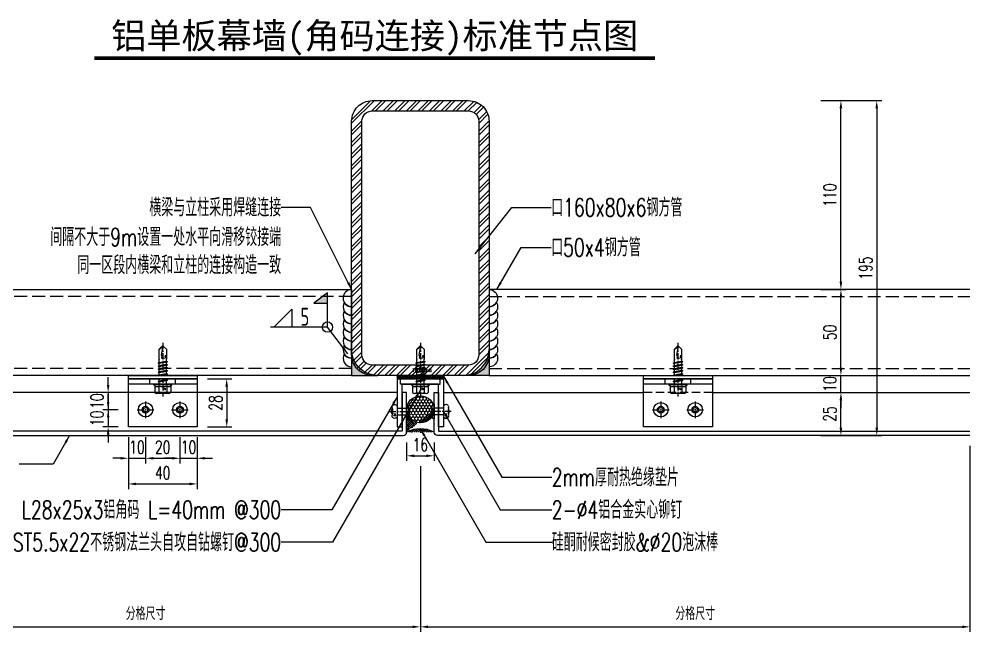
# Model space of a CAD drawing. Extents: x -160106 to 966792, y -663931 to 1550022.
# Drawn here: x -89693 to -89140, y -99389 to -99032 of the extents above; entities that cross this region are included whole.
import ezdxf
from ezdxf.enums import TextEntityAlignment as Align

# ---------------------------------------------------------------- set-up
doc = ezdxf.new("R2010")
doc.units = 0
for name, pattern in [('CENTER', [2, 1.25, -0.25, 0.25, -0.25]), ('ZN-CENTER', [2, 1.25, -0.25, 0.25, -0.25]), ('ZN-DASH', [0.35, 0.25, -0.1])]:
    doc.linetypes.add(name, pattern=pattern)
for name, color, linetype in [('!ZN1-填充-8', 8, 'Continuous'), ('!ZN1-文字-7', 7, 'Continuous'), ('!ZN1-标注-173', 173, 'Continuous'), ('!ZN3-玻璃幕墙-4', 4, 'Continuous'), ('!ZN3-铝板幕墙-3', 3, 'Continuous'), ('!ZN4-焊缝-8', 8, 'Continuous'), ('!ZN4-辅助材料-1', 1, 'Continuous'), ('!ZN4-配件-11', 11, 'Continuous'), ('!ZN5-钢材投影-40', 40, 'Continuous'), ('!ZN5-钢材断面-2', 2, 'Continuous'), ('!ZN5-铝材投影-112', 112, 'Continuous'), ('!ZN6-虚线-8', 8, 'ZN-DASH'), ('!ZN7-符号-173', 173, 'Continuous')]:
    doc.layers.add(name, color=color, linetype=linetype)
doc.layers.add('@ZN-型材编号（非打印层）', color=8, linetype='Continuous', plot=False)
doc.styles.add('DHTEXT-1', font='ROMANS.shx', dxfattribs={"width": 0.7, "bigfont": 'CHINESE.shx'})
doc.styles.add('HZ_TS_0.7', font='TSSDENG', dxfattribs={"width": 0.7, "bigfont": 'HZTXT'})
doc.styles.add('ZNDimTStyle', font='ROMANS.shx', dxfattribs={"width": 0.7, "bigfont": 'CHINESE.shx'})
doc.styles.add('ZNTextStyle', font='ROMANS.shx', dxfattribs={"width": 0.7, "bigfont": 'CHINESE.shx'})
doc.styles.add('中南符号', font='simhei.ttf')
doc.dimstyles.new('ZN机械-3', dxfattribs={"dimscale": 3, "dimtxt": 2.5, "dimasz": 1.5, "dimexe": 1, "dimexo": 2, "dimgap": 0.9, "dimtad": 1, "dimdec": 0, "dimzin": 0, "dimdsep": 46, "dimtxsty": 'ZNDimTStyle', "dimcen": 2.5, "dimdle": 1, "dimclrd": 173, "dimclre": 173, "dimclrt": 7, "dimazin": 2, "dimtfac": 1, "dimtdec": 4, "dimtix": 1, "dimtmove": 2, "dimatfit": 3, "dimfxl": 0, "dimfrac": 2, "dimtolj": 1, "dimtzin": 0, "dimarcsym": 0})

# ---------------------------------------------------------------- blocks, each defined once
blk = doc.blocks.new('*U894')
blk.add_hatch(color=8).paths.add_polyline_path([(0, 6.63), (-2.63, 4.63), (0, 4.63)])
for p, q in [((0, 6.63), (-2.63, 4.63)), ((0, 0), (0, 6.63)), ((-2.63, 4.63), (0, 4.63)), ((-6.91, 3.5), (-10.41, 0)), ((-6.91, 3.5), (-6.91, 0))]:
    blk.add_line(p, q)
at = {"ltscale": 30}
blk.add_line((0, 0), (-11.07, 0), dxfattribs=at)
blk.add_circle((0, 0), 1, dxfattribs=at)
at = {"color": 7, "style": 'HZ_TS_0.7', "width": 0.7, "flags": 8}
for tag, p in [('HF', (-4.39, 1.98)), ('围焊', (-1.82, 1.98))]:
    blk.add_attdef(tag, text='', height=3.5, dxfattribs=at).set_placement(p, align=Align.MIDDLE_CENTER)
blk = doc.blocks.new('20210830091405')
at = {"layer": '!ZN1-填充-8', "ltscale": 20}
h = blk.add_hatch(color=256, dxfattribs=at)
h.dxf.hatch_style = 1
edge = h.paths.add_edge_path()
edge.add_line((0, 8), (0, 0))
edge.add_line((0, 0), (8, 0))
edge.add_arc((8, 8), 8, 180, 270, ccw=False)
at = {"layer": '!ZN4-焊缝-8', "color": 8, "ltscale": 20}
blk.add_lwpolyline([(0, 8), (0, 0), (8, 0, -0.414214), (0, 8, 0.124793)], format="xyb", dxfattribs=at)
blk = doc.blocks.new('*D896')
at = {"layer": '!ZN1-标注-173', "color": 173, "lineweight": -2, "ltscale": 30, "transparency": 16777216}
for p, q in [((-89226.42, -99079.91), (-89190.83, -99079.91)), ((-89193.83, -99084.41), (-89193.83, -99270.41)), ((-89226.42, -99274.91), (-89190.83, -99274.91))]:
    blk.add_line(p, q, dxfattribs=at)
at = {"layer": '!ZN1-标注-173', "color": 173, "ltscale": 30, "transparency": 16777216}
for points in [[(-89194.58, -99084.41), (-89193.08, -99084.41), (-89193.83, -99079.91)], [(-89194.58, -99270.41), (-89193.08, -99270.41), (-89193.83, -99274.91)]]:
    blk.add_solid(points, dxfattribs=at)
at = {"layer": 'Defpoints', "color": 0, "ltscale": 30, "transparency": 16777216}
for p in [(-89232.42, -99079.91), (-89232.42, -99274.91), (-89193.83, -99274.91)]:
    blk.add_point(p, dxfattribs=at)
at = {"layer": '!ZN1-标注-173', "color": 7, "ltscale": 30, "transparency": 16777216, "insert": (-89200.28, -99177.41), "char_height": 7.5, "attachment_point": 5, "rotation": 90, "style": 'ZNDimTStyle'}
blk.add_mtext('\\A1;195', dxfattribs=at)
blk = doc.blocks.new('*U892')
at = {"const_width": 0.7}
blk.add_lwpolyline([(0, 0), (108.82, 0)], dxfattribs=at)
at = {"color": 0, "style": '中南符号', "flags": 8}
blk.add_attdef('图名', text='', height=5, dxfattribs=at).set_placement((54.41, 1.85), align=Align.CENTER)
blk.add_attdef('比例', (111.62, 1.85), '', height=4, dxfattribs=at)
blk = doc.blocks.new('*U1991')
at = {"color": 0, "linetype": 'ZN-CENTER', "ltscale": 3}
blk.add_line((24, 0), (-7.28, 0), dxfattribs=at)
at = {"ltscale": 10}
for p, q in [((-5.45, -3.46), (-5.45, 3.46)), ((-1.02, 4.62), (-4.95, 4.62)), ((-1.02, 2.31), (-4.95, 2.31)), ((-0.55, -5.12), (-0.55, 5.12)), ((-0.17, 5.48), (0, 4.84)), ((0, -4.84), (0, 4.84)), ((0, 2.08), (14.29, 2.08)), ((1.42, 2.73), (2.2, -2.73)), ((3.22, 2.73), (4, -2.73)), ((5.02, 2.73), (5.8, -2.73)), ((6.82, 2.73), (7.6, -2.73)), ((8.62, 2.73), (9.4, -2.73)), ((10.42, 2.73), (11.2, -2.73)), ((12.22, 2.73), (13, -2.73)), ((-1.02, -2.31), (-4.95, -2.31)), ((-1.02, -4.62), (-4.95, -4.62)), ((-0.17, -5.48), (0, -4.84)), ((14.29, -2.09), (0, -2.09))]:
    blk.add_line(p, q, dxfattribs=at)
for points in [[(1.83, -2.09), (1.05, 2.08), (1.42, 2.73), (1.79, 2.08), (2.57, -2.09), (2.2, -2.73)], [(3.63, -2.09), (2.85, 2.08), (3.22, 2.73), (3.59, 2.08), (4.37, -2.09), (4, -2.73)], [(5.43, -2.09), (4.65, 2.08), (5.02, 2.73), (5.39, 2.08), (6.17, -2.09), (5.8, -2.73)], [(7.23, -2.09), (6.45, 2.08), (6.82, 2.73), (7.19, 2.08), (7.97, -2.09), (7.6, -2.73)], [(9.03, -2.09), (8.25, 2.08), (8.62, 2.73), (8.99, 2.08), (9.77, -2.09), (9.4, -2.73)], [(10.83, -2.09), (10.05, 2.08), (10.42, 2.73), (10.79, 2.08), (11.57, -2.09), (11.2, -2.73)], [(12.63, -2.09), (11.85, 2.08), (12.22, 2.73), (12.59, 2.08), (13.37, -2.09), (13, -2.73)]]:
    blk.add_lwpolyline(points, close=True, dxfattribs=at)
for points in [[(14.29, -2.09, -0.414214), (14.45, -2.24), (14.45, -2.32), (20.18, -2.32), (22, -0.26), (22, 0.26), (20.18, 2.32), (14.45, 2.32), (14.45, 2.24, -0.414214), (14.29, 2.08)], [(16.51, -2.32), (16.36, -1.2), (15.83, -1.52, -0.530462), (15.03, -1.17), (14.81, 0.1, -0.651316), (15.47, 0.54), (16, 0.21), (16.77, 0.66), (22, -0.26, -0.201226), (20.18, 2.32)]]:
    blk.add_lwpolyline(points, format="xyb", dxfattribs=at)
for centre, radius, start, end in [((-3.87, 3.46), 1.58, 133.1736, 226.8264), ((0.13, 0), 5.58, 155.5673, 204.4327), ((0.07, 3.46), 1.58, 133.1736, 226.8264), ((4.07, 0), 5.58, 155.5673, 204.4327), ((7.48, -2.87), 11.32, 132.4922, 138.6064), ((-3.87, -3.46), 1.58, 133.1736, 226.8264), ((0.07, -3.46), 1.58, 133.1736, 226.8264), ((7.48, 2.87), 11.32, 221.3936, 227.5078)]:
    blk.add_arc(centre, radius, start, end, dxfattribs=at)
at = {"layer": 'Defpoints', "color": 0, "ltscale": 10, "style": 'DHTEXT-1', "width": 0.7}
blk.add_text('5.5', height=1, rotation=90, dxfattribs=at).set_placement((-2.46, -0.93), align=Align.CENTER)
blk = doc.blocks.new('*U2070')
at = {"color": 0, "linetype": 'CENTER', "ltscale": 3}
for p, q in [((4.88, 0), (-4.88, 0)), ((0, 4.88), (0, -4.88))]:
    blk.add_line(p, q, dxfattribs=at)
at = {"linetype": 'ByBlock', "ltscale": 10}
for radius in [4.2, 2, 1.23]:
    blk.add_circle((0, 0), radius, dxfattribs=at)
blk = doc.blocks.new('*U2372')
at = {"layer": '!ZN1-填充-8'}
h = blk.add_hatch(dxfattribs=at)
h.set_pattern_fill('NET3', color=256, scale=0.75, angle=180, style=0)
h.set_pattern_definition([(180, (-1731.706, 294.7402), (-3e-16, -2.38125), []), (240, (-1731.706, 294.7402), (2.062223, -1.190625), []), (300, (-1731.706, 294.7402), (2.062223, 1.190625), [])])
h.paths.add_polyline_path([(20, 0), (-20, 0), (-20, -2), (20, -2)])
at = {"ltscale": 0.125}
blk.add_wipeout([(-20, -30), (20, -30), (20, -5), (-20, -5)], dxfattribs=at).dxf.layer = '!ZN6-虚线-8'
at = {"layer": '!ZN5-铝材投影-112', "ltscale": 0.25}
blk.add_line((-20, -5), (20, -5), dxfattribs=at)
at = {"layer": '!ZN5-铝材投影-112'}
blk.add_lwpolyline([(20, -2), (-20, -2), (-20, -30), (20, -30)], close=True, dxfattribs=at)
at = {"layer": '!ZN6-虚线-8', "linetype": 'ZN-DASH', "ltscale": 10}
for p, q in [((-7.5, -5), (-7.5, -2)), ((7.5, -5), (7.5, -2))]:
    blk.add_line(p, q, dxfattribs=at)
at = {"layer": '!ZN6-虚线-8', "color": 8, "linetype": 'ZN-DASH', "ltscale": 20}
blk.add_line((-20, -10), (20, -10), dxfattribs=at)
at = {"layer": '!ZN4-配件-11', "color": 1, "xscale": -1, "rotation": 270}
for name, p in [('*U1991', (0, -5)), ('*U2070', (-10, -20)), ('*U2070', (10, -20))]:
    blk.add_blockref(name, p, dxfattribs=at)
at = {"ltscale": 0.25}
blk.add_wipeout([(20, 0), (20, -2), (-20, -2), (-20, 0)], dxfattribs=at).dxf.layer = '!ZN4-辅助材料-1'
at = {"layer": '!ZN4-辅助材料-1'}
blk.add_lwpolyline([(20, 0), (-20, 0), (-20, -2), (20, -2)], close=True, dxfattribs=at)
blk = doc.blocks.new('20180403.10431938')
at = {"layer": '!ZN1-填充-8'}
h = blk.add_hatch(dxfattribs=at)
h.set_pattern_fill('ANSI32', color=256, style=0)
h.set_pattern_definition([(45, (-40, 0), (-3.3676, 3.3676), []), (45, (-37.755, 0), (-3.3676, 3.3676), [])])
edge = h.paths.add_edge_path(flags=16)
edge.add_line((-28, 154), (28, 154))
edge.add_arc((28, 148), 6, 0, 90, ccw=False)
edge.add_line((34, 148), (34, 12))
edge.add_arc((28, 12), 6, -90, 0, ccw=False)
edge.add_line((28, 6), (-28, 6))
edge.add_arc((-28, 12), 6, 180, 270, ccw=False)
edge.add_line((-34, 12), (-34, 148))
edge.add_arc((-28, 148), 6, 90, 180, ccw=False)
edge = h.paths.add_edge_path()
edge.add_line((-28, 160), (28, 160))
edge.add_arc((28, 148), 12, 0, 90, ccw=False)
edge.add_line((40, 148), (40, 12))
edge.add_arc((28, 12), 12, -90, 0, ccw=False)
edge.add_line((28, 0), (-28, 0))
edge.add_arc((-28, 12), 12, 180, 270, ccw=False)
edge.add_line((-40, 12), (-40, 148))
edge.add_arc((-28, 148), 12, 90, 180, ccw=False)
at = {"layer": '!ZN5-钢材断面-2'}
for points in [[(-28, 160), (28, 160, -0.414214), (40, 148), (40, 12, -0.414214), (28, 0), (-28, 0, -0.414214), (-40, 12), (-40, 148, -0.414214)], [(-28, 154), (28, 154, -0.414214), (34, 148), (34, 12, -0.414214), (28, 6), (-28, 6, -0.414214), (-34, 12), (-34, 148, -0.414214)]]:
    blk.add_lwpolyline(points, format="xyb", close=True, dxfattribs=at)
at = {"layer": '@ZN-型材编号（非打印层）', "style": 'ZNTextStyle', "width": 0.7}
blk.add_text('160x80x6', height=2, dxfattribs=at).set_placement((0.91, 3.03), align=Align.MIDDLE_CENTER)
blk = doc.blocks.new('*U2092')
at = {"layer": '!ZN3-玻璃幕墙-4'}
blk.add_blockref('20180403.10431938', (0, 0), dxfattribs=at)
blk = doc.blocks.new('*D904')
at = {"layer": '!ZN1-标注-173', "color": 173, "lineweight": -2, "ltscale": 20, "transparency": 16777216}
for p, q in [((-89641.33, -99255.41), (-89641.33, -99250.91)), ((-89635.54, -99259.91), (-89644.33, -99259.91)), ((-89641.33, -99259.91), (-89641.33, -99269.91)), ((-89635.54, -99269.91), (-89644.33, -99269.91)), ((-89641.33, -99274.41), (-89641.33, -99278.91))]:
    blk.add_line(p, q, dxfattribs=at)
at = {"layer": '!ZN1-标注-173', "color": 173, "ltscale": 20, "transparency": 16777216}
for points in [[(-89642.08, -99255.41), (-89640.58, -99255.41), (-89641.33, -99259.91)], [(-89642.08, -99274.41), (-89640.58, -99274.41), (-89641.33, -99269.91)]]:
    blk.add_solid(points, dxfattribs=at)
at = {"layer": 'Defpoints', "color": 0, "ltscale": 20, "transparency": 16777216}
for p in [(-89629.54, -99259.91), (-89641.33, -99269.91), (-89629.54, -99269.91)]:
    blk.add_point(p, dxfattribs=at)
at = {"layer": '!ZN1-标注-173', "color": 7, "ltscale": 20, "transparency": 16777216, "insert": (-89647.78, -99264.91), "char_height": 7.5, "attachment_point": 5, "rotation": 90, "style": 'ZNDimTStyle'}
blk.add_mtext('\\A1;10', dxfattribs=at)
blk = doc.blocks.new('*D905')
at = {"layer": '!ZN1-标注-173', "color": 173, "lineweight": -2, "ltscale": 20, "transparency": 16777216}
for p, q in [((-89641.33, -99245.41), (-89641.33, -99240.91)), ((-89635.54, -99249.91), (-89644.33, -99249.91)), ((-89641.33, -99249.91), (-89641.33, -99259.91)), ((-89635.54, -99259.91), (-89644.33, -99259.91)), ((-89641.33, -99264.41), (-89641.33, -99268.91))]:
    blk.add_line(p, q, dxfattribs=at)
at = {"layer": '!ZN1-标注-173', "color": 173, "ltscale": 20, "transparency": 16777216}
for points in [[(-89642.08, -99245.41), (-89640.58, -99245.41), (-89641.33, -99249.91)], [(-89642.08, -99264.41), (-89640.58, -99264.41), (-89641.33, -99259.91)]]:
    blk.add_solid(points, dxfattribs=at)
at = {"layer": 'Defpoints', "color": 0, "ltscale": 20, "transparency": 16777216}
for p in [(-89629.54, -99249.91), (-89641.33, -99259.91), (-89629.54, -99259.91)]:
    blk.add_point(p, dxfattribs=at)
at = {"layer": '!ZN1-标注-173', "color": 7, "ltscale": 20, "transparency": 16777216, "insert": (-89647.78, -99254.91), "char_height": 7.5, "attachment_point": 5, "rotation": 90, "style": 'ZNDimTStyle'}
blk.add_mtext('\\A1;10', dxfattribs=at)
blk = doc.blocks.new('*D913')
at = {"layer": '!ZN1-标注-173', "color": 173, "lineweight": -2, "ltscale": 20, "transparency": 16777216}
for p, q in [((-89779.54, -99280.91), (-89779.54, -99389.29)), ((-89459.54, -99292.72), (-89459.54, -99389.29)), ((-89775.04, -99386.29), (-89464.04, -99386.29))]:
    blk.add_line(p, q, dxfattribs=at)
at = {"layer": '!ZN1-标注-173', "color": 173, "ltscale": 20, "transparency": 16777216}
for points in [[(-89775.04, -99385.54), (-89775.04, -99387.04), (-89779.54, -99386.29)], [(-89464.04, -99385.54), (-89464.04, -99387.04), (-89459.54, -99386.29)]]:
    blk.add_solid(points, dxfattribs=at)
at = {"layer": 'Defpoints', "color": 0, "ltscale": 20, "transparency": 16777216}
for p in [(-89779.54, -99274.91), (-89459.54, -99286.72), (-89459.54, -99386.29)]:
    blk.add_point(p, dxfattribs=at)
at = {"layer": '!ZN1-标注-173', "color": 7, "ltscale": 20, "transparency": 16777216, "insert": (-89619.54, -99378.58), "char_height": 7.5, "attachment_point": 5, "style": 'ZNDimTStyle'}
blk.add_mtext('\\A1;分格尺寸', dxfattribs=at)
blk = doc.blocks.new('*D914')
at = {"layer": '!ZN1-标注-173', "color": 173, "lineweight": -2, "ltscale": 20, "transparency": 16777216}
for p, q in [((-89467.54, -99278.91), (-89467.54, -99289.72)), ((-89451.54, -99278.91), (-89451.54, -99289.72)), ((-89463.04, -99286.72), (-89456.04, -99286.72))]:
    blk.add_line(p, q, dxfattribs=at)
at = {"layer": '!ZN1-标注-173', "color": 173, "ltscale": 20, "transparency": 16777216}
for points in [[(-89463.04, -99285.97), (-89463.04, -99287.47), (-89467.54, -99286.72)], [(-89456.04, -99285.97), (-89456.04, -99287.47), (-89451.54, -99286.72)]]:
    blk.add_solid(points, dxfattribs=at)
at = {"layer": 'Defpoints', "color": 0, "ltscale": 20, "transparency": 16777216}
for p in [(-89467.54, -99272.91), (-89451.54, -99272.91), (-89451.54, -99286.72)]:
    blk.add_point(p, dxfattribs=at)
at = {"layer": '!ZN1-标注-173', "color": 7, "ltscale": 20, "transparency": 16777216, "insert": (-89459.54, -99280.27), "char_height": 7.5, "attachment_point": 5, "style": 'ZNDimTStyle'}
blk.add_mtext('\\A1;16', dxfattribs=at)
blk = doc.blocks.new('*D915')
at = {"layer": '!ZN1-标注-173', "color": 173, "lineweight": -2, "ltscale": 20, "transparency": 16777216}
for p, q in [((-89583.54, -99241.91), (-89569.29, -99241.91)), ((-89572.29, -99246.41), (-89572.29, -99265.41)), ((-89583.54, -99269.91), (-89569.29, -99269.91))]:
    blk.add_line(p, q, dxfattribs=at)
at = {"layer": '!ZN1-标注-173', "color": 173, "ltscale": 20, "transparency": 16777216}
for points in [[(-89573.04, -99246.41), (-89571.54, -99246.41), (-89572.29, -99241.91)], [(-89573.04, -99265.41), (-89571.54, -99265.41), (-89572.29, -99269.91)]]:
    blk.add_solid(points, dxfattribs=at)
at = {"layer": 'Defpoints', "color": 0, "ltscale": 20, "transparency": 16777216}
for p in [(-89589.54, -99241.91), (-89589.54, -99269.91), (-89572.29, -99269.91)]:
    blk.add_point(p, dxfattribs=at)
at = {"layer": '!ZN1-标注-173', "color": 7, "ltscale": 20, "transparency": 16777216, "insert": (-89578.74, -99255.91), "char_height": 7.5, "attachment_point": 5, "rotation": 90, "style": 'ZNDimTStyle'}
blk.add_mtext('\\A1;28', dxfattribs=at)
blk = doc.blocks.new('*D916')
at = {"layer": '!ZN1-标注-173', "color": 173, "lineweight": -2, "ltscale": 20, "transparency": 16777216}
for p, q in [((-89629.54, -99275.91), (-89629.54, -99306.09)), ((-89589.54, -99275.91), (-89589.54, -99306.09)), ((-89625.04, -99303.09), (-89594.04, -99303.09))]:
    blk.add_line(p, q, dxfattribs=at)
at = {"layer": '!ZN1-标注-173', "color": 173, "ltscale": 20, "transparency": 16777216}
for points in [[(-89625.04, -99302.34), (-89625.04, -99303.84), (-89629.54, -99303.09)], [(-89594.04, -99302.34), (-89594.04, -99303.84), (-89589.54, -99303.09)]]:
    blk.add_solid(points, dxfattribs=at)
at = {"layer": 'Defpoints', "color": 0, "ltscale": 20, "transparency": 16777216}
for p in [(-89629.54, -99269.91), (-89589.54, -99269.91), (-89589.54, -99303.09)]:
    blk.add_point(p, dxfattribs=at)
at = {"layer": '!ZN1-标注-173', "color": 7, "ltscale": 20, "transparency": 16777216, "insert": (-89609.54, -99296.64), "char_height": 7.5, "attachment_point": 5, "style": 'ZNDimTStyle'}
blk.add_mtext('\\A1;40', dxfattribs=at)
blk = doc.blocks.new('*D917')
at = {"layer": '!ZN1-标注-173', "color": 173, "lineweight": -2, "ltscale": 20, "transparency": 16777216}
for p, q in [((-89599.54, -99275.91), (-89599.54, -99291.15)), ((-89589.54, -99275.91), (-89589.54, -99291.15)), ((-89604.04, -99288.15), (-89608.54, -99288.15)), ((-89599.54, -99288.15), (-89589.54, -99288.15)), ((-89585.04, -99288.15), (-89580.54, -99288.15))]:
    blk.add_line(p, q, dxfattribs=at)
at = {"layer": '!ZN1-标注-173', "color": 173, "ltscale": 20, "transparency": 16777216}
for points in [[(-89604.04, -99287.4), (-89604.04, -99288.9), (-89599.54, -99288.15)], [(-89585.04, -99287.4), (-89585.04, -99288.9), (-89589.54, -99288.15)]]:
    blk.add_solid(points, dxfattribs=at)
at = {"layer": 'Defpoints', "color": 0, "ltscale": 20, "transparency": 16777216}
for p in [(-89599.54, -99269.91), (-89589.54, -99269.91), (-89589.54, -99288.15)]:
    blk.add_point(p, dxfattribs=at)
at = {"layer": '!ZN1-标注-173', "color": 7, "ltscale": 20, "transparency": 16777216, "insert": (-89594.54, -99281.7), "char_height": 7.5, "attachment_point": 5, "style": 'ZNDimTStyle'}
blk.add_mtext('\\A1;10', dxfattribs=at)
blk = doc.blocks.new('*D918')
at = {"layer": '!ZN1-标注-173', "color": 173, "lineweight": -2, "ltscale": 20, "transparency": 16777216}
for p, q in [((-89619.54, -99275.91), (-89619.54, -99291.15)), ((-89599.54, -99275.91), (-89599.54, -99291.15)), ((-89615.04, -99288.15), (-89604.04, -99288.15))]:
    blk.add_line(p, q, dxfattribs=at)
at = {"layer": '!ZN1-标注-173', "color": 173, "ltscale": 20, "transparency": 16777216}
for points in [[(-89615.04, -99287.4), (-89615.04, -99288.9), (-89619.54, -99288.15)], [(-89604.04, -99287.4), (-89604.04, -99288.9), (-89599.54, -99288.15)]]:
    blk.add_solid(points, dxfattribs=at)
at = {"layer": 'Defpoints', "color": 0, "ltscale": 20, "transparency": 16777216}
for p in [(-89619.54, -99269.91), (-89599.54, -99269.91), (-89599.54, -99288.15)]:
    blk.add_point(p, dxfattribs=at)
at = {"layer": '!ZN1-标注-173', "color": 7, "ltscale": 20, "transparency": 16777216, "insert": (-89609.54, -99281.7), "char_height": 7.5, "attachment_point": 5, "style": 'ZNDimTStyle'}
blk.add_mtext('\\A1;20', dxfattribs=at)
blk = doc.blocks.new('*D919')
at = {"layer": '!ZN1-标注-173', "color": 173, "lineweight": -2, "ltscale": 20, "transparency": 16777216}
for p, q in [((-89629.54, -99275.91), (-89629.54, -99291.15)), ((-89619.54, -99275.91), (-89619.54, -99291.15)), ((-89634.04, -99288.15), (-89638.54, -99288.15)), ((-89629.54, -99288.15), (-89619.54, -99288.15)), ((-89615.04, -99288.15), (-89610.54, -99288.15))]:
    blk.add_line(p, q, dxfattribs=at)
at = {"layer": '!ZN1-标注-173', "color": 173, "ltscale": 20, "transparency": 16777216}
for points in [[(-89634.04, -99287.4), (-89634.04, -99288.9), (-89629.54, -99288.15)], [(-89615.04, -99287.4), (-89615.04, -99288.9), (-89619.54, -99288.15)]]:
    blk.add_solid(points, dxfattribs=at)
at = {"layer": 'Defpoints', "color": 0, "ltscale": 20, "transparency": 16777216}
for p in [(-89629.54, -99269.91), (-89619.54, -99269.91), (-89619.54, -99288.15)]:
    blk.add_point(p, dxfattribs=at)
at = {"layer": '!ZN1-标注-173', "color": 7, "ltscale": 20, "transparency": 16777216, "insert": (-89624.54, -99281.7), "char_height": 7.5, "attachment_point": 5, "style": 'ZNDimTStyle'}
blk.add_mtext('\\A1;10', dxfattribs=at)
blk = doc.blocks.new('*D920')
at = {"layer": '!ZN1-标注-173', "color": 173, "lineweight": -2, "ltscale": 20, "transparency": 16777216}
for p, q in [((-89226.42, -99079.91), (-89211.68, -99079.91)), ((-89214.68, -99185.41), (-89214.68, -99084.41)), ((-89226.42, -99189.91), (-89211.68, -99189.91))]:
    blk.add_line(p, q, dxfattribs=at)
at = {"layer": '!ZN1-标注-173', "color": 173, "ltscale": 20, "transparency": 16777216}
for points in [[(-89215.43, -99084.41), (-89213.93, -99084.41), (-89214.68, -99079.91)], [(-89215.43, -99185.41), (-89213.93, -99185.41), (-89214.68, -99189.91)]]:
    blk.add_solid(points, dxfattribs=at)
at = {"layer": 'Defpoints', "color": 0, "ltscale": 20, "transparency": 16777216}
for p in [(-89232.42, -99079.91), (-89214.68, -99079.91), (-89232.42, -99189.91)]:
    blk.add_point(p, dxfattribs=at)
at = {"layer": '!ZN1-标注-173', "color": 7, "ltscale": 20, "transparency": 16777216, "insert": (-89221.13, -99134.91), "char_height": 7.5, "attachment_point": 5, "rotation": 90, "style": 'ZNDimTStyle'}
blk.add_mtext('\\A1;110', dxfattribs=at)
blk = doc.blocks.new('*D921')
at = {"layer": '!ZN1-标注-173', "color": 173, "lineweight": -2, "ltscale": 20, "transparency": 16777216}
for p, q in [((-89226.42, -99189.91), (-89211.68, -99189.91)), ((-89214.68, -99235.41), (-89214.68, -99194.41)), ((-89226.42, -99239.91), (-89211.68, -99239.91))]:
    blk.add_line(p, q, dxfattribs=at)
at = {"layer": '!ZN1-标注-173', "color": 173, "ltscale": 20, "transparency": 16777216}
for points in [[(-89215.43, -99194.41), (-89213.93, -99194.41), (-89214.68, -99189.91)], [(-89215.43, -99235.41), (-89213.93, -99235.41), (-89214.68, -99239.91)]]:
    blk.add_solid(points, dxfattribs=at)
at = {"layer": 'Defpoints', "color": 0, "ltscale": 20, "transparency": 16777216}
for p in [(-89232.42, -99189.91), (-89214.68, -99189.91), (-89232.42, -99239.91)]:
    blk.add_point(p, dxfattribs=at)
at = {"layer": '!ZN1-标注-173', "color": 7, "ltscale": 20, "transparency": 16777216, "insert": (-89221.13, -99214.91), "char_height": 7.5, "attachment_point": 5, "rotation": 90, "style": 'ZNDimTStyle'}
blk.add_mtext('\\A1;50', dxfattribs=at)
blk = doc.blocks.new('*D922')
at = {"layer": '!ZN1-标注-173', "color": 173, "lineweight": -2, "ltscale": 20, "transparency": 16777216}
for p, q in [((-89214.68, -99235.41), (-89214.68, -99230.91)), ((-89226.42, -99239.91), (-89211.68, -99239.91)), ((-89214.68, -99249.91), (-89214.68, -99239.91)), ((-89226.42, -99249.91), (-89211.68, -99249.91)), ((-89214.68, -99254.41), (-89214.68, -99258.91))]:
    blk.add_line(p, q, dxfattribs=at)
at = {"layer": '!ZN1-标注-173', "color": 173, "ltscale": 20, "transparency": 16777216}
for points in [[(-89215.43, -99235.41), (-89213.93, -99235.41), (-89214.68, -99239.91)], [(-89215.43, -99254.41), (-89213.93, -99254.41), (-89214.68, -99249.91)]]:
    blk.add_solid(points, dxfattribs=at)
at = {"layer": 'Defpoints', "color": 0, "ltscale": 20, "transparency": 16777216}
for p in [(-89232.42, -99239.91), (-89214.68, -99239.91), (-89232.42, -99249.91)]:
    blk.add_point(p, dxfattribs=at)
at = {"layer": '!ZN1-标注-173', "color": 7, "ltscale": 20, "transparency": 16777216, "insert": (-89221.13, -99244.91), "char_height": 7.5, "attachment_point": 5, "rotation": 90, "style": 'ZNDimTStyle'}
blk.add_mtext('\\A1;10', dxfattribs=at)
blk = doc.blocks.new('*D923')
at = {"layer": '!ZN1-标注-173', "color": 173, "lineweight": -2, "ltscale": 20, "transparency": 16777216}
for p, q in [((-89226.42, -99249.91), (-89211.68, -99249.91)), ((-89214.68, -99270.41), (-89214.68, -99254.41)), ((-89226.42, -99274.91), (-89211.68, -99274.91))]:
    blk.add_line(p, q, dxfattribs=at)
at = {"layer": '!ZN1-标注-173', "color": 173, "ltscale": 20, "transparency": 16777216}
for points in [[(-89215.43, -99254.41), (-89213.93, -99254.41), (-89214.68, -99249.91)], [(-89215.43, -99270.41), (-89213.93, -99270.41), (-89214.68, -99274.91)]]:
    blk.add_solid(points, dxfattribs=at)
at = {"layer": 'Defpoints', "color": 0, "ltscale": 20, "transparency": 16777216}
for p in [(-89232.42, -99249.91), (-89214.68, -99249.91), (-89232.42, -99274.91)]:
    blk.add_point(p, dxfattribs=at)
at = {"layer": '!ZN1-标注-173', "color": 7, "ltscale": 20, "transparency": 16777216, "insert": (-89221.13, -99262.41), "char_height": 7.5, "attachment_point": 5, "rotation": 90, "style": 'ZNDimTStyle'}
blk.add_mtext('\\A1;25', dxfattribs=at)
blk = doc.blocks.new('*D930')
at = {"layer": '!ZN1-标注-173', "color": 173, "lineweight": -2, "ltscale": 20, "transparency": 16777216}
for p, q in [((-89139.54, -99280.91), (-89139.54, -99389.29)), ((-89459.54, -99292.72), (-89459.54, -99389.29)), ((-89455.04, -99386.29), (-89144.04, -99386.29))]:
    blk.add_line(p, q, dxfattribs=at)
at = {"layer": '!ZN1-标注-173', "color": 173, "ltscale": 20, "transparency": 16777216}
for points in [[(-89455.04, -99385.54), (-89455.04, -99387.04), (-89459.54, -99386.29)], [(-89144.04, -99385.54), (-89144.04, -99387.04), (-89139.54, -99386.29)]]:
    blk.add_solid(points, dxfattribs=at)
at = {"layer": 'Defpoints', "color": 0, "ltscale": 20, "transparency": 16777216}
for p in [(-89139.54, -99274.91), (-89459.54, -99286.72), (-89139.54, -99386.29)]:
    blk.add_point(p, dxfattribs=at)
at = {"layer": '!ZN1-标注-173', "color": 7, "ltscale": 20, "transparency": 16777216, "insert": (-89299.54, -99378.58), "char_height": 7.5, "attachment_point": 5, "style": 'ZNDimTStyle'}
blk.add_mtext('\\A1;分格尺寸', dxfattribs=at)
blk = doc.blocks.new('铝板16mm胶缝')
at = {"layer": '!ZN1-填充-8'}
h = blk.add_hatch(dxfattribs=at)
h.set_pattern_fill('HONEY', color=256, scale=0.7, angle=-270, style=0)
h.set_pattern_definition([(90, (10097.3199, 185.0233), (-0.9623705, 1.666875), [1.11125, -2.2225]), (210, (10097.3199, 185.0233), (-0.962370845, -1.6668748), [1.11125, -2.2225]), (150, (10097.3199, 185.0233), (-1.924741345, 2e-07), [-2.2225, 1.11125])])
edge = h.paths.add_edge_path()
edge.add_ellipse((-8.5, 14.57), major_axis=(-8, 0), ratio=0.974793, start_angle=0, end_angle=360)
h = blk.add_hatch(dxfattribs=at)
h.set_pattern_fill('ANSI35', color=256, scale=0.5, angle=-270, style=0)
h.set_pattern_definition([(135, (0, 0), (-1.12253, -1.12253), []), (135, (0, 1.1225), (-1.12253, -1.12253), [1.984375, -0.396875, 0, -0.396875])])
edge = h.paths.add_edge_path()
edge.add_line((-0.51, 1.37), (-0.5, 14.57))
edge.add_line((-16.5, 1.37), (-16.5, 14.57))
edge.add_ellipse((-8.5, 14.57), major_axis=(-8, 0), ratio=0.974793, start_angle=0, end_angle=180)
edge.add_arc((-8.5, -14.45), 17.72, 63.1657, 116.8343)
at = {"layer": '!ZN4-辅助材料-1', "ltscale": 0.5}
blk.add_arc((-8.5, -14.45), 17.72, 63.1657, 116.8343, dxfattribs=at)
blk.add_ellipse((-8.5, 14.57), major_axis=(-8, 0), ratio=0.974793, dxfattribs=at)
at = {"layer": 'Defpoints', "ltscale": 0.5}
for p in [(-16.5, -0.63), (-8.5, -0.63), (-0.5, -0.63)]:
    blk.add_point(p, dxfattribs=at)
blk = doc.blocks.new('*U3378')
at = {"color": 0, "linetype": 'ZN-CENTER', "ltscale": 3}
blk.add_line((24, 0), (-7.28, 0), dxfattribs=at)
at = {"ltscale": 10}
for p, q in [((-5.45, -3.46), (-5.45, 3.46)), ((-1.02, 4.62), (-4.95, 4.62)), ((-1.02, 2.31), (-4.95, 2.31)), ((-0.55, -5.12), (-0.55, 5.12)), ((-0.17, 5.48), (0, 4.84)), ((0, -4.84), (0, 4.84)), ((0, 2.08), (14.29, 2.08)), ((1.42, 2.73), (2.2, -2.73)), ((3.22, 2.73), (4, -2.73)), ((5.02, 2.73), (5.8, -2.73)), ((6.82, 2.73), (7.6, -2.73)), ((8.62, 2.73), (9.4, -2.73)), ((10.42, 2.73), (11.2, -2.73)), ((12.22, 2.73), (13, -2.73)), ((-1.02, -2.31), (-4.95, -2.31)), ((-1.02, -4.62), (-4.95, -4.62)), ((-0.17, -5.48), (0, -4.84)), ((14.29, -2.09), (0, -2.09))]:
    blk.add_line(p, q, dxfattribs=at)
for points in [[(1.83, -2.09), (1.05, 2.08), (1.42, 2.73), (1.79, 2.08), (2.57, -2.09), (2.2, -2.73)], [(3.63, -2.09), (2.85, 2.08), (3.22, 2.73), (3.59, 2.08), (4.37, -2.09), (4, -2.73)], [(5.43, -2.09), (4.65, 2.08), (5.02, 2.73), (5.39, 2.08), (6.17, -2.09), (5.8, -2.73)], [(7.23, -2.09), (6.45, 2.08), (6.82, 2.73), (7.19, 2.08), (7.97, -2.09), (7.6, -2.73)], [(9.03, -2.09), (8.25, 2.08), (8.62, 2.73), (8.99, 2.08), (9.77, -2.09), (9.4, -2.73)], [(10.83, -2.09), (10.05, 2.08), (10.42, 2.73), (10.79, 2.08), (11.57, -2.09), (11.2, -2.73)], [(12.63, -2.09), (11.85, 2.08), (12.22, 2.73), (12.59, 2.08), (13.37, -2.09), (13, -2.73)]]:
    blk.add_lwpolyline(points, close=True, dxfattribs=at)
for points in [[(14.29, -2.09, -0.414214), (14.45, -2.24), (14.45, -2.32), (20.18, -2.32), (22, -0.26), (22, 0.26), (20.18, 2.32), (14.45, 2.32), (14.45, 2.24, -0.414214), (14.29, 2.08)], [(16.51, -2.32), (16.36, -1.2), (15.83, -1.52, -0.530462), (15.03, -1.17), (14.81, 0.1, -0.651316), (15.47, 0.54), (16, 0.21), (16.77, 0.66), (22, -0.26, -0.201226), (20.18, 2.32)]]:
    blk.add_lwpolyline(points, format="xyb", dxfattribs=at)
for centre, radius, start, end in [((-3.87, 3.46), 1.58, 133.1736, 226.8264), ((0.13, 0), 5.58, 155.5673, 204.4327), ((0.07, 3.46), 1.58, 133.1736, 226.8264), ((4.07, 0), 5.58, 155.5673, 204.4327), ((7.48, -2.87), 11.32, 132.4922, 138.6064), ((-3.87, -3.46), 1.58, 133.1736, 226.8264), ((0.07, -3.46), 1.58, 133.1736, 226.8264), ((7.48, 2.87), 11.32, 221.3936, 227.5078)]:
    blk.add_arc(centre, radius, start, end, dxfattribs=at)
at = {"layer": 'Defpoints', "color": 0, "ltscale": 10, "style": 'DHTEXT-1', "width": 0.7}
blk.add_text('5.5', height=1, rotation=90, dxfattribs=at).set_placement((-2.46, -0.93), align=Align.CENTER)
blk = doc.blocks.new('铝板连接件1(新规)')
at = {"layer": '!ZN1-填充-8'}
h = blk.add_hatch(dxfattribs=at)
h.set_pattern_fill('NET3', color=256, scale=0.4, angle=180, style=0)
h.set_pattern_definition([(180, (18968.597, 39999.0891), (-1e-15, -1.27), []), (240, (18968.597, 39999.0891), (1.099852263, -0.635), []), (300, (18968.597, 39999.0891), (1.099852263, 0.635), [])])
h.paths.add_polyline_path([(-13.5, 2), (-13.5, 0), (13.5, 0), (13.5, 2)])
at = {"layer": '!ZN4-辅助材料-1', "ltscale": 5}
blk.add_lwpolyline([(-13.5, 2), (-13.5, 0), (13.5, 0), (13.5, 2)], close=True, dxfattribs=at)
at = {"layer": '!ZN5-铝材投影-112'}
for points in [[(11.5, 2), (-13.5, 2), (-13.5, 30), (-10.5, 30), (-10.5, 5), (11.5, 5)], [(-11.5, 2), (13.5, 2), (13.5, 30), (10.5, 30), (10.5, 5), (-11.5, 5)]]:
    blk.add_lwpolyline(points, close=True, dxfattribs=at)
at = {"layer": '!ZN4-配件-11', "color": 1, "rotation": 270}
blk.add_blockref('*U3378', (0, 5), dxfattribs=at)
blk = doc.blocks.new('*U3379')
at = {"color": 0, "linetype": 'CENTER', "ltscale": 3}
blk.add_line((10.01, 0), (-2.45, 0), dxfattribs=at)
at = {"linetype": 'ByBlock', "lineweight": -2, "ltscale": 10}
for p, q in [((-1.2, -3), (-1.2, 3)), ((0, 4.2), (0, -4.2)), ((5.5, 2), (0, 2)), ((5.5, 2.5), (5.5, -2.5)), ((5.5, -2), (0, -2))]:
    blk.add_line(p, q, dxfattribs=at)
for centre, radius, start, end in [((4.42, 0), 5.96, 160.395, 199.605), ((0, 3), 1.2, 90, 180), ((7, 2.5), 1.5, 348.448, 180), ((16.17, 0), 8, 164.3308, 195.6692), ((6.19, 0), 2.67, 323.2266, 36.7843), ((0, -3), 1.2, 180, 270), ((7, -2.5), 1.5, 180, 11.552)]:
    blk.add_arc(centre, radius, start, end, dxfattribs=at)
at = {"layer": 'Defpoints', "color": 0, "ltscale": 10, "style": 'DHTEXT-1', "width": 0.7}
blk.add_text('D4', height=1, rotation=90, dxfattribs=at).set_placement((7.37, -1.85), align=Align.CENTER)
blk = doc.blocks.new('*U887')
at = {"layer": '!ZN3-铝板幕墙-3'}
for p, q in [((-13.5, -5), (-320, -5)), ((13.5, -5), (320, -5))]:
    blk.add_line(p, q, dxfattribs=at)
for points in [[(-320, -30), (-10, -30, 0.414214), (-8, -28), (-8, -5), (-10.5, -5), (-10.5, -27, -0.414214), (-11, -27.5), (-320, -27.5)], [(320, -30), (10, -30, -0.414214), (8, -28), (8, -5), (10.5, -5), (10.5, -27, 0.414214), (11, -27.5), (320, -27.5)]]:
    blk.add_lwpolyline(points, format="xyb", dxfattribs=at)
at = {"layer": '!ZN4-辅助材料-1'}
blk.add_blockref('铝板16mm胶缝', (8.5, -29.37), dxfattribs=at)
at = {"layer": '!ZN4-配件-11', "rotation": 180}
blk.add_blockref('铝板连接件1(新规)', (0, 5), dxfattribs=at)
at = {"layer": '!ZN4-配件-11', "color": 1, "xscale": -1}
blk.add_blockref('*U3379', (-8, -16), dxfattribs=at)
at = {"layer": '!ZN4-配件-11', "color": 1}
blk.add_blockref('*U3379', (8, -16), dxfattribs=at)

msp = doc.modelspace()

# ---------------------------------------------------------------- linework, layer by layer
at = {"layer": '!ZN4-焊缝-8', "color": 8, "ltscale": 20}
for points in [[(-89499.54, -99189.91, 1), (-89499.54, -99199.91, -0.267949), (-89503.87, -99197.41, 0.57735), (-89499.54, -99204.91, -0.267949), (-89503.87, -99202.41, 0.57735), (-89499.54, -99209.91, -0.267949), (-89503.87, -99207.41, 0.57735), (-89499.54, -99214.91, -0.267949), (-89503.87, -99212.41, 0.57735), (-89499.54, -99219.91, -0.267949), (-89503.87, -99217.41, 0.57735), (-89499.54, -99224.91, -0.267949), (-89503.87, -99222.41, 0.57735), (-89499.54, -99229.91, -0.267949), (-89503.87, -99227.41, 0.57735), (-89499.54, -99234.91)], [(-89419.54, -99189.91, -1), (-89419.54, -99199.91, 0.267949), (-89415.21, -99197.41, -0.57735), (-89419.54, -99204.91, 0.267949), (-89415.21, -99202.41, -0.57735), (-89419.54, -99209.91, 0.267949), (-89415.21, -99207.41, -0.57735), (-89419.54, -99214.91, 0.267949), (-89415.21, -99212.41, -0.57735), (-89419.54, -99219.91, 0.267949), (-89415.21, -99217.41, -0.57735), (-89419.54, -99224.91, 0.267949), (-89415.21, -99222.41, -0.57735), (-89419.54, -99229.91, 0.267949), (-89415.21, -99227.41, -0.57735), (-89419.54, -99234.91)]]:
    msp.add_lwpolyline(points, format="xyb", dxfattribs=at)
at = {"layer": '!ZN6-虚线-8', "ltscale": 30}
for points in [[(-89499.54, -99193.91), (-89779.54, -99193.91)], [(-89419.54, -99193.91), (-89139.54, -99193.91)]]:
    msp.add_lwpolyline(points, dxfattribs=at)

# ---------------------------------------------------------------- block references
at = {"layer": '!ZN5-钢材断面-2'}
msp.add_blockref('*U2092', (-89459.54, -99239.91), dxfattribs=at)
at = {"layer": '!ZN7-符号-173', "color": 7, "ltscale": 30}
ref = msp.add_blockref('*U892', (-89649.37, -99055.19), dxfattribs=dict(at, xscale=3, yscale=3, zscale=3))
ref.add_attrib('图名', '铝单板幕墙(角码连接)标准节点图', dxfattribs={"layer": '0', "color": 0, "height": 15, "style": '中南符号'}).set_placement((-89486.13, -99049.65), align=Align.CENTER)
ref = msp.add_blockref('*U894', (-89513.62, -99211.74), dxfattribs=dict(at, xscale=3, yscale=3, zscale=3))
ref.add_attrib('HF', '5', dxfattribs={"layer": '0', "color": 7, "height": 10.5, "style": 'HZ_TS_0.7', "width": 0.7}).set_placement((-89526.79, -99205.79), align=Align.MIDDLE_CENTER)
at = {"xscale": -1}
msp.add_blockref('*U2372', (-89609.54, -99239.91), dxfattribs=at)
at = {"ltscale": 20, "yscale": 1.878270804985896, "zscale": 1.878270804985896}
for p, xscale in [((-89499.54, -99239.91), 1.878270804985896), ((-89419.54, -99239.91), -1.878270804985896)]:
    msp.add_blockref('20210830091405', p, dxfattribs=dict(at, xscale=xscale))

# ---------------------------------------------------------------- texts
at = {"layer": '!ZN1-文字-7', "ltscale": 20, "style": 'ZNTextStyle', "width": 0.7}
for s, p in [('横梁与立柱采用焊缝连接', (-89540.59, -99142.13)), ('间隔不大于9m设置一处水平向滑移铰接端', (-89540.59, -99159.35)), ('同一区段内横梁和立柱的连接构造一致', (-89540.59, -99175.65)), ('L28x25x3铝角码 L=40mm @300', (-89540.59, -99318.14)), ('ST5.5x22不锈钢法兰头自攻自钻螺钉@300', (-89540.59, -99337.04))]:
    msp.add_text(s, height=10.5, dxfattribs=at).set_placement(p, align=Align.MIDDLE_RIGHT)
for s, p in [('口160x80x6钢方管', (-89383.42, -99142.13)), ('口50x4钢方管', (-89383.42, -99165.38)), ('2mm厚耐热绝缘垫片', (-89383.06, -99299.24)), ('2-∅4铝合金实心铆钉', (-89383.06, -99318.14)), ('硅酮耐候密封胶&%%C20泡沫棒', (-89383.06, -99337.04))]:
    msp.add_text(s, height=10.5, dxfattribs=at).set_placement(p, align=Align.MIDDLE_LEFT)

# ---------------------------------------------------------------- dimensions: what is measured, and where the dimension line sits
at = {"layer": '!ZN1-标注-173', "ltscale": 30}
dim = msp.add_linear_dim(base=(-89193.83, -99274.91), p1=(-89232.42, -99079.91), p2=(-89232.42, -99274.91), angle=90, dimstyle='ZN机械-3', override={"dimfxl": 2, "dimarcsym": 1}, dxfattribs=at)
dim.commit()
dim.dimension.update_dxf_attribs({"geometry": '*D896', "text_midpoint": (-89200.28, -99177.41)})
at = {"layer": '!ZN1-标注-173', "ltscale": 20}
for base, p1, p2, picture, middle in [((-89214.68, -99079.91), (-89232.42, -99189.91), (-89232.42, -99079.91), '*D920', (-89221.13, -99134.91)), ((-89214.68, -99189.91), (-89232.42, -99239.91), (-89232.42, -99189.91), '*D921', (-89221.13, -99214.91)), ((-89214.68, -99239.91), (-89232.42, -99249.91), (-89232.42, -99239.91), '*D922', (-89221.13, -99244.91)), ((-89214.68, -99249.91), (-89232.42, -99274.91), (-89232.42, -99249.91), '*D923', (-89221.13, -99262.41))]:
    dim = msp.add_linear_dim(base=base, p1=p1, p2=p2, angle=90, dimstyle='ZN机械-3', override={"dimasz": 1.5}, dxfattribs=at)
    dim.commit()
    dim.dimension.update_dxf_attribs({"geometry": picture, "text_midpoint": middle})
dim = msp.add_linear_dim(base=(-89451.54, -99286.72), p1=(-89467.54, -99272.91), p2=(-89451.54, -99272.91), dimstyle='ZN机械-3', override={"dimasz": 1.5}, dxfattribs=at)
dim.commit()
dim.dimension.update_dxf_attribs({"geometry": '*D914', "text_midpoint": (-89459.54, -99280.27)})
for base, p1, p2, picture, middle in [((-89459.54, -99386.29), (-89779.54, -99274.91), (-89459.54, -99286.72), '*D913', (-89619.54, -99378.58)), ((-89139.54, -99386.29), (-89459.54, -99286.72), (-89139.54, -99274.91), '*D930', (-89299.54, -99378.58))]:
    dim = msp.add_linear_dim(base=base, p1=p1, p2=p2, text='分格尺寸', dimstyle='ZN机械-3', dxfattribs=at)
    dim.commit()
    dim.dimension.update_dxf_attribs({"geometry": picture, "text_midpoint": middle})

# ---------------------------------------------------------------- leaders
at = {"layer": '!ZN1-标注-173'}
for points in [[(-89499.54, -99189.91), (-89523.51, -99142.13), (-89540.59, -99142.13)], [(-89427.54, -99169.05), (-89406.22, -99142.13), (-89383.42, -99142.13)], [(-89415.1, -99189.91), (-89400.94, -99165.38), (-89383.42, -99165.38)], [(-89446.04, -99240.41), (-89412.07, -99299.24), (-89383.06, -99299.24)], [(-89459.54, -99248.36), (-89510.74, -99337.04), (-89540.59, -99337.04)], [(-89473.04, -99252.4), (-89511, -99318.14), (-89540.59, -99318.14)], [(-89446.04, -99260.91), (-89412.99, -99318.14), (-89383.06, -99318.14)], [(-89459.54, -99271), (-89421.41, -99337.04), (-89383.06, -99337.04)], [(-89663.76, -99274.91), (-89673.38, -99291.57), (-89693.1, -99291.57)]]:
    msp.add_leader(points, dimstyle='ZN机械-3', override={"dimasz": 1.5}, dxfattribs=at)
at = {"layer": '!ZN7-符号-173'}
msp.add_leader([(-89501.74, -99227.41), (-89513.62, -99211.74)], dimstyle='ZN机械-3', dxfattribs=at)

# ---------------------------------------------------------------- next in the draw order: linework, layer by layer
at = {"layer": '!ZN5-钢材投影-40'}
msp.add_lwpolyline([(-89779.54, -99189.91), (-89499.54, -99189.91), (-89499.54, -99239.91), (-89779.54, -99239.91)], dxfattribs=at)
at = {"layer": '!ZN6-虚线-8', "ltscale": 30}
msp.add_lwpolyline([(-89499.54, -99235.91), (-89779.54, -99235.91)], dxfattribs=at)

# ---------------------------------------------------------------- next in the draw order: block references
msp.add_blockref('*U887', (-89459.54, -99244.91))

# ---------------------------------------------------------------- next in the draw order: dimensions: what is measured, and where the dimension line sits
at = {"layer": '!ZN1-标注-173', "ltscale": 20}
for base, p1, p2, picture, middle in [((-89641.33, -99259.91), (-89629.54, -99249.91), (-89629.54, -99259.91), '*D905', (-89647.78, -99254.91)), ((-89572.29, -99269.91), (-89589.54, -99241.91), (-89589.54, -99269.91), '*D915', (-89578.74, -99255.91)), ((-89641.33, -99269.91), (-89629.54, -99259.91), (-89629.54, -99269.91), '*D904', (-89647.78, -99264.91))]:
    dim = msp.add_linear_dim(base=base, p1=p1, p2=p2, angle=90, dimstyle='ZN机械-3', dxfattribs=at)
    dim.commit()
    dim.dimension.update_dxf_attribs({"geometry": picture, "text_midpoint": middle})
for base, p1, p2, picture, middle in [((-89619.54, -99288.15), (-89629.54, -99269.91), (-89619.54, -99269.91), '*D919', (-89624.54, -99281.7)), ((-89589.54, -99303.09), (-89629.54, -99269.91), (-89589.54, -99269.91), '*D916', (-89609.54, -99296.64)), ((-89599.54, -99288.15), (-89619.54, -99269.91), (-89599.54, -99269.91), '*D918', (-89609.54, -99281.7)), ((-89589.54, -99288.15), (-89599.54, -99269.91), (-89589.54, -99269.91), '*D917', (-89594.54, -99281.7))]:
    dim = msp.add_linear_dim(base=base, p1=p1, p2=p2, dimstyle='ZN机械-3', dxfattribs=at)
    dim.commit()
    dim.dimension.update_dxf_attribs({"geometry": picture, "text_midpoint": middle})

# ---------------------------------------------------------------- next in the draw order: block references
at = {"xscale": -1}
msp.add_blockref('*U2372', (-89309.54, -99239.91), dxfattribs=at)

# ---------------------------------------------------------------- next in the draw order: linework, layer by layer
at = {"layer": '!ZN5-钢材投影-40'}
msp.add_lwpolyline([(-89139.54, -99189.91), (-89419.54, -99189.91), (-89419.54, -99239.91), (-89139.54, -99239.91)], dxfattribs=at)
at = {"layer": '!ZN6-虚线-8', "ltscale": 30}
msp.add_lwpolyline([(-89419.54, -99235.91), (-89139.54, -99235.91)], dxfattribs=at)

doc.saveas('drawing.dxf')
